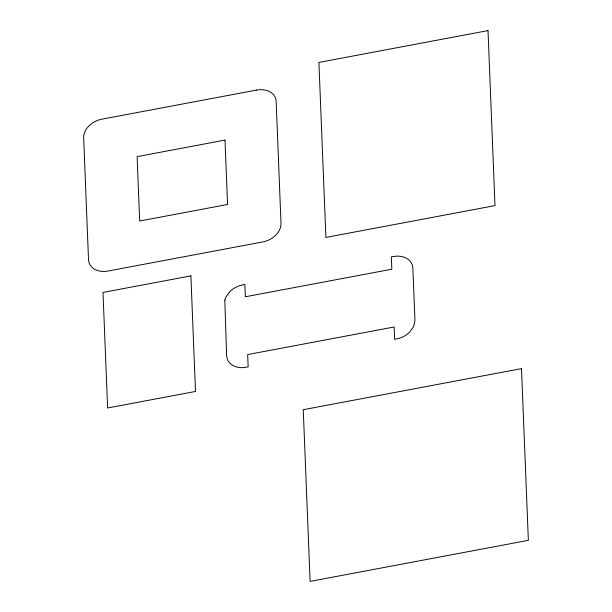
<?xml version="1.0" encoding="UTF-8"?>
<svg xmlns="http://www.w3.org/2000/svg" width="612" height="612" viewBox="0 0 612 612"><rect width="100%" height="100%" fill="white"/><g stroke="black" fill="none" stroke-linecap="round" stroke-linejoin="round"><path stroke-width="0.92" d="M224.803 300.178L226.631 355.954C226.822 359.963 229.332 363.482 232.774 365.418A20.341 15.162 -21.8 0 0 242.796 367.644L248.151 366.94L247.661 354.562L394.136 326.992L394.633 339.377L399.965 338.069A20.341 15.162 -21.8 0 0 409.658 332.132L413.651 326.601L414.959 320.512L412.855 267.811C412.664 263.803 410.155 260.284 406.712 258.348A20.341 15.162 -21.8 0 0 396.698 256.122L391.336 256.826L391.833 269.211L245.351 296.774L244.861 284.389L239.522 285.705A20.341 15.162 -21.8 0 0 229.837 291.633L225.836 297.164L224.803 300.178M488.009 30.6L318.913 62.424L325.898 237.425L494.993 205.609L488.009 30.6M256.566 90.071L102.043 119.149A19.607 14.619 -21.8 0 0 83.668 137.708L88.511 259.633A19.607 14.619 -21.8 0 0 108.102 271.024L262.625 241.962A19.607 14.619 -21.8 0 0 281 223.403L276.165 101.485A19.607 14.619 -21.8 0 0 256.566 90.094M224.994 140.094L137.111 156.634L139.674 221.024L227.565 204.485L224.994 140.094M190.89 275.882L103 292.421L107.613 407.99L195.496 391.45L190.89 275.882M521.5 368.623L303.254 409.696L310.108 581.4L528.355 540.327L521.5 368.623"/></g></svg>
